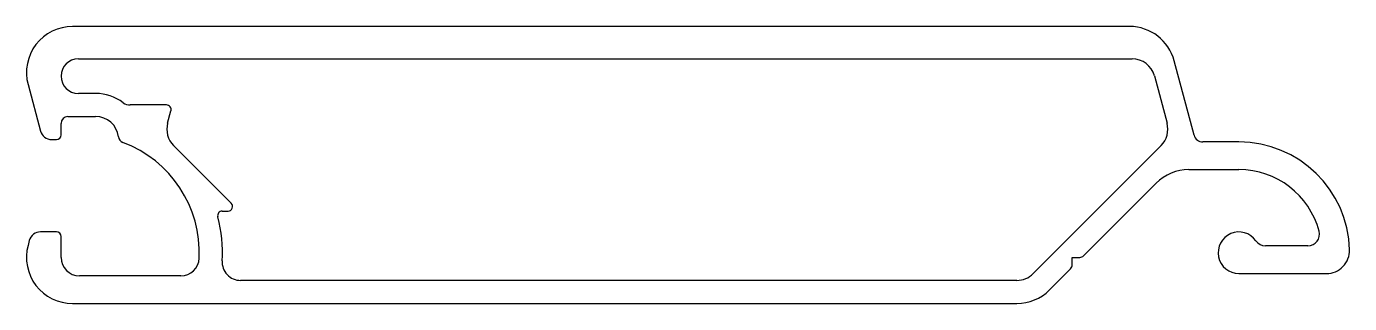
# Model space of a CAD drawing. Extents: x 2.2 to 59.6, y 1.7 to 13.7.
import ezdxf

# ---------------------------------------------------------------- set-up
doc = ezdxf.new("R2010")
doc.units = 0
doc.layers.get('0').update_dxf_attribs({"linetype": 'CONTINUOUS'})

msp = doc.modelspace()

# ---------------------------------------------------------------- linework, layer by layer
for p, q in [((50.085, 13.732), (4.226, 13.732)), ((4.476, 12.332), (50.192, 12.332)), ((52.879, 9.029), (52.016, 12.25)), ((51.158, 11.591), (51.707, 9.54)), ((2.294, 11.214), (2.833, 9.203)), ((5.226, 10.832), (4.476, 10.832)), ((8.303, 10.332), (6.726, 10.332)), ((4.026, 9.832), (5.226, 9.832)), ((8.351, 9.54), (8.496, 10.08)), ((3.726, 9.032), (3.726, 9.532)), ((3.316, 8.832), (3.526, 8.832)), ((54.826, 8.732), (53.266, 8.732)), ((11.111, 6.074), (8.61, 8.574)), ((51.448, 8.574), (45.899, 3.025)), ((52.649, 7.532), (54.826, 7.532)), ((48.093, 3.805), (51.234, 6.946)), ((10.719, 5.732), (10.969, 5.732)), ((3.526, 4.832), (2.833, 4.832)), ((3.726, 3.732), (3.726, 4.632)), ((2.35, 4.462), (2.294, 4.25)), ((57.821, 4.232), (55.975, 4.232)), ((47.596, 3.411), (47.596, 3.732)), ((47.596, 3.732), (47.917, 3.732)), ((8.921, 2.932), (4.526, 2.932)), ((46.606, 2.318), (47.523, 3.235)), ((54.826, 3.032), (58.624, 3.032)), ((45.192, 2.732), (11.514, 2.732)), ((4.226, 1.732), (45.192, 1.732))]:
    msp.add_line(p, q)
for centre, radius, start, end in [((4.226, 11.732), 2, 90, 195.00002), ((50.085, 11.732), 2, 15, 90), ((4.476, 11.582), 0.75, 90, 270), ((50.192, 11.332), 1, 15, 90), ((5.226, 8.832), 2, 53.1301, 90), ((6.726, 10.832), 0.5, 233.1301, 270), ((8.303, 10.132), 0.2, 345.00004, 90), ((4.026, 9.532), 0.3, 90, 180), ((5.226, 8.832), 1, 6.99545, 90), ((3.316, 9.332), 0.5, 195.00002, 270), ((9.317, 9.281), 1, 165.00004, 225.00001), ((50.741, 9.281), 1, 315, 15), ((3.526, 9.032), 0.2, 270, 360), ((6.516, 8.99), 0.3, 186.99545, 249.50903), ((4.626, 3.932), 5.1, 357.33411, 69.50903), ((53.266, 9.132), 0.4, 195.00001, 270.00001), ((54.826, 3.932), 4.8, 1.50795, 90), ((52.649, 5.532), 2, 90, 135), ((54.826, 3.932), 3.6, 14.95525, 90), ((10.969, 5.932), 0.2, 270, 45.00001), ((10.719, 5.532), 0.2, 90, 194.71245), ((4.626, 3.932), 6.1, 356.67664, 14.71245), ((2.833, 4.332), 0.5, 90, 165.0001), ((3.526, 4.632), 0.2, 0, 90), ((54.826, 3.932), 0.9, 34.84994, 270), ((57.821, 4.732), 0.5, 270, 14.95525), ((4.226, 3.732), 2, 165.0001, 270), ((55.975, 4.732), 0.5, 214.84994, 270), ((58.624, 4.032), 1, 270, 1.50795), ((4.526, 3.732), 0.8, 180, 270), ((8.921, 3.732), 0.8, 270, 357.33411), ((11.514, 3.532), 0.8, 176.67664, 270), ((47.917, 3.982), 0.25, 270, 315), ((45.192, 3.732), 1, 270, 315), ((47.346, 3.411), 0.25, 315, 360), ((45.192, 3.732), 2, 270, 315)]:
    msp.add_arc(centre, radius, start, end)

doc.saveas('drawing.dxf')
